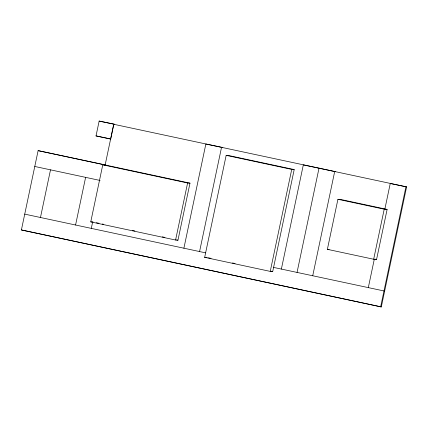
<?xml version="1.0" encoding="UTF-8"?>
<svg xmlns="http://www.w3.org/2000/svg" width="428" height="428" viewBox="0 0 428 428"><rect width="100%" height="100%" fill="white"/><g stroke="black" fill="none" stroke-linecap="round" stroke-linejoin="round"><path stroke-width="0.64" d="M384.906 208.891L390.256 183.489L406.6 186.897L381.305 306.924L21.4 229.954L38.113 150.64L105.812 165.042L102.773 164.817L90.752 221.865L175.587 240.028L177.957 240.204L189.979 183.157L38.113 150.64M40.467 217.499L50.509 169.841M75.574 225.016L85.616 177.358M113.811 124.216L110.686 139.063L96.022 135.922L99.152 121.076L114.479 124.264L99.152 121.076M91.303 228.381L92.678 221.854M105.144 164.994L113.725 124.275L406.6 186.897M175.587 240.028L187.608 182.986L189.979 183.157M183.901 248.208L205.857 144.006L222.202 147.409L221.533 147.36L199.571 251.568M204.675 257.351L226.166 155.353L228.638 155.53L294.202 169.568L272.706 271.571L270.239 271.389L204.675 257.351L207.141 257.533M270.239 271.389L291.73 169.392L294.202 169.568M281.367 269.078L303.329 164.876L335.343 171.639L334.68 171.591L312.718 275.793M297.043 272.438L319.004 168.231L319.668 168.279M327.377 249.337L337.922 199.288L340.827 199.501L387.115 209.415L376.57 259.459L373.665 259.245L327.377 249.337L329.116 249.46M373.665 259.245L384.216 209.201L387.115 209.415M368.299 287.691L374.34 259.036M380.636 306.871L405.931 186.843M96.022 135.922L110.713 138.977M90.752 221.865L93.122 222.041M21.4 229.954L381.305 306.924M384.638 291.099L273.588 267.414M226.166 155.353L291.73 169.392M337.922 199.288L384.216 209.201M102.773 164.817L187.608 182.986M34.775 166.471L100.088 180.456M375.265 259.181L376.57 259.459M96.386 222.737L98.996 223.298M102.26 223.994L103.565 224.272M132.279 230.424L134.89 230.981M162.298 236.85L164.903 237.406M176.652 239.926L177.957 240.204M24.733 214.128L205.659 252.868M208.441 257.811L211.036 258.368M232.458 262.953L235.058 263.509M270.758 271.154L272.706 271.571"/></g></svg>
